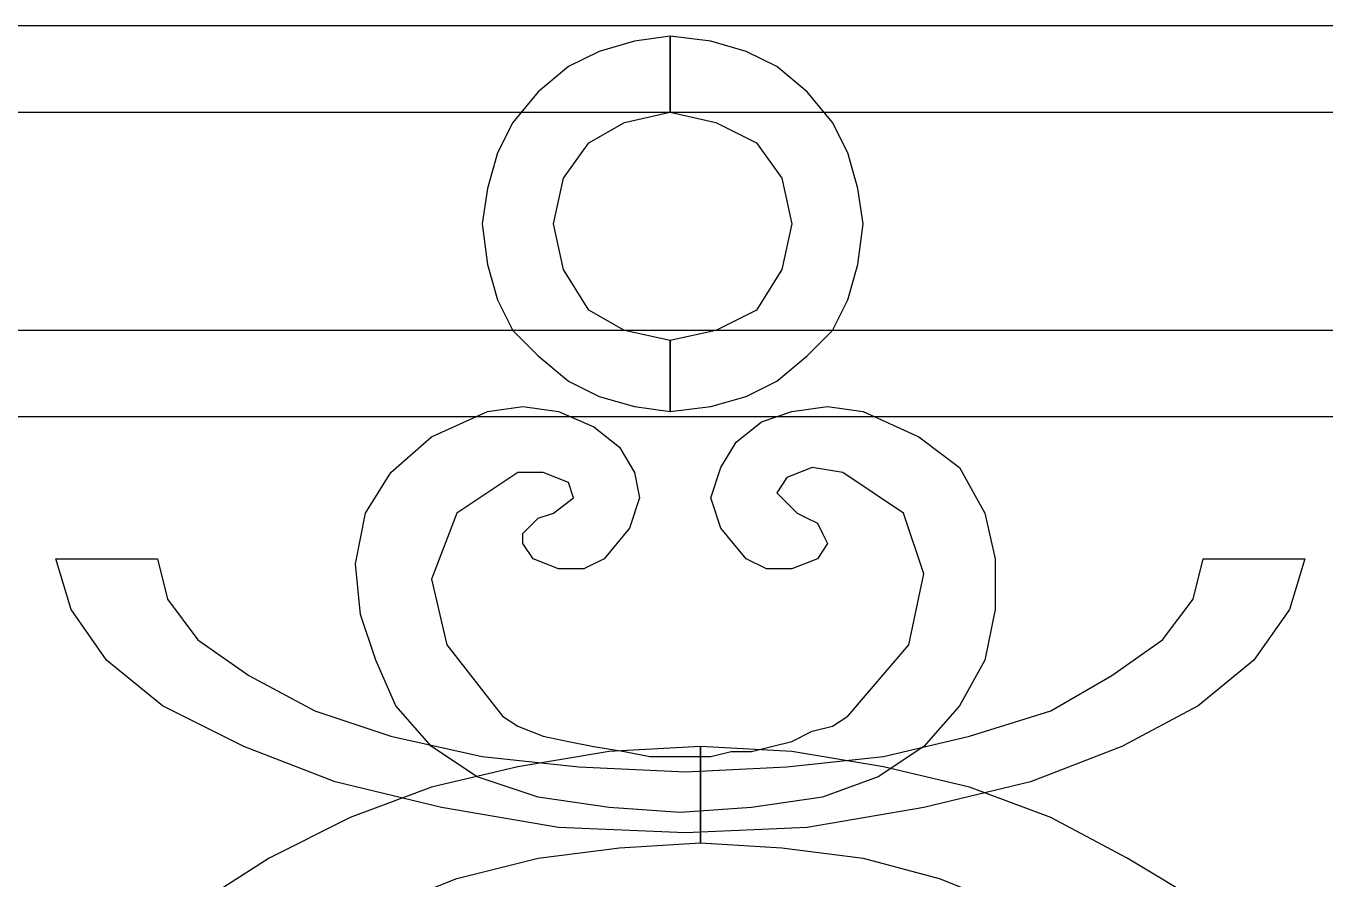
# Model space of a CAD drawing. Header units: centimetres. Extents: x -64 to 68, y -10 to 51.
# Drawn here: x 31.68 to 53.01, y 32.71 to 46.73 of the extents above; entities that cross this region are included whole.
import ezdxf

# ---------------------------------------------------------------- set-up
doc = ezdxf.new("R2010")
doc.units = ezdxf.units.CM
doc.header["$MEASUREMENT"] = 0
doc.layers.add('layer 1', color=7, linetype='Continuous')

msp = doc.modelspace()

# ---------------------------------------------------------------- linework, layer by layer
at = {"layer": 'layer 1', "color": 174}
for points, knots in [([(-59.34844, 46.72609), (-59.34844, 46.72609), (63.59672, 46.72609), (63.59672, 46.72609), (63.59672, 46.72609), (63.59672, 46.72609), (63.59672, 45.3091), (63.59672, 45.3091), (63.59672, 45.3091), (63.59672, 45.3091), (-59.34844, 45.3091), (-59.34844, 45.3091), (-59.34844, 45.3091), (-59.34844, 45.3091), (-59.34844, 46.72609), (-59.34844, 46.72609)], [0, 0, 0, 0, 0.25, 0.25, 0.25, 0.25, 0.5, 0.5, 0.5, 0.5, 0.75, 0.75, 0.75, 0.75, 1, 1, 1, 1]), ([(42.25844, 40.39129), (42.25844, 40.39129), (41.67497, 40.47464), (41.67497, 40.47464), (41.67497, 40.47464), (41.67497, 40.47464), (41.09151, 40.64135), (41.09151, 40.64135), (41.09151, 40.64135), (41.09151, 40.64135), (40.59139, 40.89141), (40.59139, 40.89141), (40.59139, 40.89141), (40.59139, 40.89141), (40.09127, 41.30817), (40.09127, 41.30817), (40.09127, 41.30817), (40.09127, 41.30817), (39.67451, 41.72493), (39.67451, 41.72493), (39.67451, 41.72493), (39.67451, 41.72493), (39.42445, 42.22505), (39.42445, 42.22505), (39.42445, 42.22505), (39.42445, 42.22505), (39.25775, 42.80852), (39.25775, 42.80852), (39.25775, 42.80852), (39.25775, 42.80852), (39.1744, 43.47534), (39.1744, 43.47534), (39.1744, 43.47534), (39.1744, 43.47534), (39.25775, 44.05881), (39.25775, 44.05881), (39.25775, 44.05881), (39.25775, 44.05881), (39.42445, 44.64228), (39.42445, 44.64228), (39.42445, 44.64228), (39.42445, 44.64228), (39.67451, 45.14239), (39.67451, 45.14239), (39.67451, 45.14239), (39.67451, 45.14239), (40.09127, 45.64251), (40.09127, 45.64251), (40.09127, 45.64251), (40.09127, 45.64251), (40.59139, 46.05927), (40.59139, 46.05927), (40.59139, 46.05927), (40.59139, 46.05927), (41.09151, 46.30933), (41.09151, 46.30933), (41.09151, 46.30933), (41.09151, 46.30933), (41.67497, 46.47603), (41.67497, 46.47603), (41.67497, 46.47603), (41.67497, 46.47603), (42.25844, 46.55939), (42.25844, 46.55939), (42.25844, 46.55939), (42.25844, 46.55939), (42.25844, 45.3091), (42.25844, 45.3091), (42.25844, 45.3091), (42.25844, 45.3091), (41.50827, 45.14239), (41.50827, 45.14239), (41.50827, 45.14239), (41.50827, 45.14239), (40.9248, 44.80898), (40.9248, 44.80898), (40.9248, 44.80898), (40.9248, 44.80898), (40.50804, 44.22551), (40.50804, 44.22551), (40.50804, 44.22551), (40.50804, 44.22551), (40.34133, 43.47534), (40.34133, 43.47534), (40.34133, 43.47534), (40.34133, 43.47534), (40.50804, 42.72517), (40.50804, 42.72517), (40.50804, 42.72517), (40.50804, 42.72517), (40.9248, 42.05834), (40.9248, 42.05834), (40.9248, 42.05834), (40.9248, 42.05834), (41.50827, 41.72493), (41.50827, 41.72493), (41.50827, 41.72493), (41.50827, 41.72493), (42.25844, 41.55823), (42.25844, 41.55823), (42.25844, 41.55823), (42.25844, 41.55823), (42.25844, 40.39129), (42.25844, 40.39129)], [0, 0, 0, 0, 0.03846154, 0.03846154, 0.03846154, 0.03846154, 0.07692308, 0.07692308, 0.07692308, 0.07692308, 0.11538462, 0.11538462, 0.11538462, 0.11538462, 0.15384615, 0.15384615, 0.15384615, 0.15384615, 0.19230769, 0.19230769, 0.19230769, 0.19230769, 0.23076923, 0.23076923, 0.23076923, 0.23076923, 0.26923077, 0.26923077, 0.26923077, 0.26923077, 0.30769231, 0.30769231, 0.30769231, 0.30769231, 0.34615385, 0.34615385, 0.34615385, 0.34615385, 0.38461538, 0.38461538, 0.38461538, 0.38461538, 0.42307692, 0.42307692, 0.42307692, 0.42307692, 0.46153846, 0.46153846, 0.46153846, 0.46153846, 0.5, 0.5, 0.5, 0.5, 0.53846154, 0.53846154, 0.53846154, 0.53846154, 0.57692308, 0.57692308, 0.57692308, 0.57692308, 0.61538462, 0.61538462, 0.61538462, 0.61538462, 0.65384615, 0.65384615, 0.65384615, 0.65384615, 0.69230769, 0.69230769, 0.69230769, 0.69230769, 0.73076923, 0.73076923, 0.73076923, 0.73076923, 0.76923077, 0.76923077, 0.76923077, 0.76923077, 0.80769231, 0.80769231, 0.80769231, 0.80769231, 0.84615385, 0.84615385, 0.84615385, 0.84615385, 0.88461538, 0.88461538, 0.88461538, 0.88461538, 0.92307692, 0.92307692, 0.92307692, 0.92307692, 0.96153846, 0.96153846, 0.96153846, 0.96153846, 1, 1, 1, 1]), ([(42.25844, 46.55939), (42.25844, 46.55939), (42.92526, 46.47603), (42.92526, 46.47603), (42.92526, 46.47603), (42.92526, 46.47603), (43.50873, 46.30933), (43.50873, 46.30933), (43.50873, 46.30933), (43.50873, 46.30933), (44.00885, 46.05927), (44.00885, 46.05927), (44.00885, 46.05927), (44.00885, 46.05927), (44.50896, 45.64251), (44.50896, 45.64251), (44.50896, 45.64251), (44.50896, 45.64251), (44.92573, 45.14239), (44.92573, 45.14239), (44.92573, 45.14239), (44.92573, 45.14239), (45.17579, 44.64228), (45.17579, 44.64228), (45.17579, 44.64228), (45.17579, 44.64228), (45.34249, 44.05881), (45.34249, 44.05881), (45.34249, 44.05881), (45.34249, 44.05881), (45.42584, 43.47534), (45.42584, 43.47534), (45.42584, 43.47534), (45.42584, 43.47534), (45.34249, 42.80852), (45.34249, 42.80852), (45.34249, 42.80852), (45.34249, 42.80852), (45.17579, 42.22505), (45.17579, 42.22505), (45.17579, 42.22505), (45.17579, 42.22505), (44.92573, 41.72493), (44.92573, 41.72493), (44.92573, 41.72493), (44.92573, 41.72493), (44.50896, 41.30817), (44.50896, 41.30817), (44.50896, 41.30817), (44.50896, 41.30817), (44.00885, 40.89141), (44.00885, 40.89141), (44.00885, 40.89141), (44.00885, 40.89141), (43.50873, 40.64135), (43.50873, 40.64135), (43.50873, 40.64135), (43.50873, 40.64135), (42.92526, 40.47464), (42.92526, 40.47464), (42.92526, 40.47464), (42.92526, 40.47464), (42.25844, 40.39129), (42.25844, 40.39129), (42.25844, 40.39129), (42.25844, 40.39129), (42.25844, 41.55823), (42.25844, 41.55823), (42.25844, 41.55823), (42.25844, 41.55823), (43.00862, 41.72493), (43.00862, 41.72493), (43.00862, 41.72493), (43.00862, 41.72493), (43.67544, 42.05834), (43.67544, 42.05834), (43.67544, 42.05834), (43.67544, 42.05834), (44.0922, 42.72517), (44.0922, 42.72517), (44.0922, 42.72517), (44.0922, 42.72517), (44.25891, 43.47534), (44.25891, 43.47534), (44.25891, 43.47534), (44.25891, 43.47534), (44.0922, 44.22551), (44.0922, 44.22551), (44.0922, 44.22551), (44.0922, 44.22551), (43.67544, 44.80898), (43.67544, 44.80898), (43.67544, 44.80898), (43.67544, 44.80898), (43.00862, 45.14239), (43.00862, 45.14239), (43.00862, 45.14239), (43.00862, 45.14239), (42.25844, 45.3091), (42.25844, 45.3091), (42.25844, 45.3091), (42.25844, 45.3091), (42.25844, 46.55939), (42.25844, 46.55939)], [0, 0, 0, 0, 0.03846154, 0.03846154, 0.03846154, 0.03846154, 0.07692308, 0.07692308, 0.07692308, 0.07692308, 0.11538462, 0.11538462, 0.11538462, 0.11538462, 0.15384615, 0.15384615, 0.15384615, 0.15384615, 0.19230769, 0.19230769, 0.19230769, 0.19230769, 0.23076923, 0.23076923, 0.23076923, 0.23076923, 0.26923077, 0.26923077, 0.26923077, 0.26923077, 0.30769231, 0.30769231, 0.30769231, 0.30769231, 0.34615385, 0.34615385, 0.34615385, 0.34615385, 0.38461538, 0.38461538, 0.38461538, 0.38461538, 0.42307692, 0.42307692, 0.42307692, 0.42307692, 0.46153846, 0.46153846, 0.46153846, 0.46153846, 0.5, 0.5, 0.5, 0.5, 0.53846154, 0.53846154, 0.53846154, 0.53846154, 0.57692308, 0.57692308, 0.57692308, 0.57692308, 0.61538462, 0.61538462, 0.61538462, 0.61538462, 0.65384615, 0.65384615, 0.65384615, 0.65384615, 0.69230769, 0.69230769, 0.69230769, 0.69230769, 0.73076923, 0.73076923, 0.73076923, 0.73076923, 0.76923077, 0.76923077, 0.76923077, 0.76923077, 0.80769231, 0.80769231, 0.80769231, 0.80769231, 0.84615385, 0.84615385, 0.84615385, 0.84615385, 0.88461538, 0.88461538, 0.88461538, 0.88461538, 0.92307692, 0.92307692, 0.92307692, 0.92307692, 0.96153846, 0.96153846, 0.96153846, 0.96153846, 1, 1, 1, 1]), ([(-59.26509, 41.72493), (-59.26509, 41.72493), (63.68007, 41.72493), (63.68007, 41.72493), (63.68007, 41.72493), (63.68007, 41.72493), (63.68007, 40.30794), (63.68007, 40.30794), (63.68007, 40.30794), (63.68007, 40.30794), (-59.26509, 40.30794), (-59.26509, 40.30794), (-59.26509, 40.30794), (-59.26509, 40.30794), (-59.26509, 41.72493), (-59.26509, 41.72493)], [0, 0, 0, 0, 0.25, 0.25, 0.25, 0.25, 0.5, 0.5, 0.5, 0.5, 0.75, 0.75, 0.75, 0.75, 1, 1, 1, 1]), ([(46.42608, 34.89002), (46.42608, 34.89002), (47.00954, 35.55684), (47.00954, 35.55684), (47.00954, 35.55684), (47.00954, 35.55684), (47.42631, 36.30701), (47.42631, 36.30701), (47.42631, 36.30701), (47.42631, 36.30701), (47.59301, 37.14054), (47.59301, 37.14054), (47.59301, 37.14054), (47.59301, 37.14054), (47.59301, 37.97406), (47.59301, 37.97406), (47.59301, 37.97406), (47.59301, 37.97406), (47.42631, 38.72424), (47.42631, 38.72424), (47.42631, 38.72424), (47.42631, 38.72424), (47.00954, 39.47441), (47.00954, 39.47441), (47.00954, 39.47441), (47.00954, 39.47441), (46.34272, 39.97453), (46.34272, 39.97453), (46.34272, 39.97453), (46.34272, 39.97453), (45.42584, 40.39129), (45.42584, 40.39129), (45.42584, 40.39129), (45.42584, 40.39129), (44.84238, 40.47464), (44.84238, 40.47464), (44.84238, 40.47464), (44.84238, 40.47464), (44.25891, 40.39129), (44.25891, 40.39129), (44.25891, 40.39129), (44.25891, 40.39129), (43.75879, 40.22459), (43.75879, 40.22459), (43.75879, 40.22459), (43.75879, 40.22459), (43.34203, 39.89118), (43.34203, 39.89118), (43.34203, 39.89118), (43.34203, 39.89118), (43.09197, 39.47441), (43.09197, 39.47441), (43.09197, 39.47441), (43.09197, 39.47441), (42.92526, 38.9743), (42.92526, 38.9743), (42.92526, 38.9743), (42.92526, 38.9743), (43.09197, 38.47418), (43.09197, 38.47418), (43.09197, 38.47418), (43.09197, 38.47418), (43.50873, 37.97406), (43.50873, 37.97406), (43.50873, 37.97406), (43.50873, 37.97406), (43.84214, 37.80736), (43.84214, 37.80736), (43.84214, 37.80736), (43.84214, 37.80736), (44.25891, 37.80736), (44.25891, 37.80736), (44.25891, 37.80736), (44.25891, 37.80736), (44.67567, 37.97406), (44.67567, 37.97406), (44.67567, 37.97406), (44.67567, 37.97406), (44.84238, 38.22412), (44.84238, 38.22412), (44.84238, 38.22412), (44.84238, 38.22412), (44.75902, 38.39083), (44.75902, 38.39083), (44.75902, 38.39083), (44.75902, 38.39083), (44.67567, 38.55753), (44.67567, 38.55753), (44.67567, 38.55753), (44.67567, 38.55753), (44.50896, 38.64089), (44.50896, 38.64089), (44.50896, 38.64089), (44.50896, 38.64089), (44.34226, 38.72424), (44.34226, 38.72424), (44.34226, 38.72424), (44.34226, 38.72424), (44.00885, 39.05765), (44.00885, 39.05765), (44.00885, 39.05765), (44.00885, 39.05765), (44.17555, 39.30771), (44.17555, 39.30771), (44.17555, 39.30771), (44.17555, 39.30771), (44.59232, 39.47441), (44.59232, 39.47441), (44.59232, 39.47441), (44.59232, 39.47441), (45.09243, 39.39106), (45.09243, 39.39106), (45.09243, 39.39106), (45.09243, 39.39106), (46.09267, 38.72424), (46.09267, 38.72424), (46.09267, 38.72424), (46.09267, 38.72424), (46.42608, 37.72401), (46.42608, 37.72401), (46.42608, 37.72401), (46.42608, 37.72401), (46.17602, 36.55707), (46.17602, 36.55707), (46.17602, 36.55707), (46.17602, 36.55707), (45.17579, 35.39013), (45.17579, 35.39013), (45.17579, 35.39013), (45.17579, 35.39013), (44.92573, 35.22343), (44.92573, 35.22343), (44.92573, 35.22343), (44.92573, 35.22343), (44.59232, 35.14007), (44.59232, 35.14007), (44.59232, 35.14007), (44.59232, 35.14007), (44.25891, 34.97337), (44.25891, 34.97337), (44.25891, 34.97337), (44.25891, 34.97337), (43.9255, 34.89002), (43.9255, 34.89002), (43.9255, 34.89002), (43.9255, 34.89002), (43.59209, 34.80666), (43.59209, 34.80666), (43.59209, 34.80666), (43.59209, 34.80666), (43.25868, 34.80666), (43.25868, 34.80666), (43.25868, 34.80666), (43.25868, 34.80666), (42.92526, 34.72331), (42.92526, 34.72331), (42.92526, 34.72331), (42.92526, 34.72331), (42.59185, 34.72331), (42.59185, 34.72331), (42.59185, 34.72331), (42.59185, 34.72331), (42.59185, 34.72331), (42.59185, 34.72331), (42.59185, 34.72331), (42.59185, 34.72331), (42.59185, 34.72331), (42.59185, 34.72331), (42.59185, 34.72331), (42.59185, 34.72331), (42.59185, 34.72331), (42.59185, 34.72331), (42.59185, 34.72331), (42.59185, 34.72331), (42.59185, 34.72331), (42.59185, 34.72331), (42.59185, 34.72331), (42.59185, 34.72331), (42.25844, 34.72331), (42.25844, 34.72331), (42.25844, 34.72331), (42.25844, 34.72331), (41.92503, 34.72331), (41.92503, 34.72331), (41.92503, 34.72331), (41.92503, 34.72331), (41.50827, 34.80666), (41.50827, 34.80666), (41.50827, 34.80666), (41.50827, 34.80666), (41.00815, 34.89002), (41.00815, 34.89002), (41.00815, 34.89002), (41.00815, 34.89002), (40.59139, 34.97337), (40.59139, 34.97337), (40.59139, 34.97337), (40.59139, 34.97337), (40.17463, 35.05672), (40.17463, 35.05672), (40.17463, 35.05672), (40.17463, 35.05672), (39.75786, 35.22343), (39.75786, 35.22343), (39.75786, 35.22343), (39.75786, 35.22343), (39.50781, 35.39013), (39.50781, 35.39013), (39.50781, 35.39013), (39.50781, 35.39013), (38.59093, 36.55707), (38.59093, 36.55707), (38.59093, 36.55707), (38.59093, 36.55707), (38.34087, 37.64065), (38.34087, 37.64065), (38.34087, 37.64065), (38.34087, 37.64065), (38.75763, 38.72424), (38.75763, 38.72424), (38.75763, 38.72424), (38.75763, 38.72424), (39.75786, 39.39106), (39.75786, 39.39106), (39.75786, 39.39106), (39.75786, 39.39106), (40.17463, 39.39106), (40.17463, 39.39106), (40.17463, 39.39106), (40.17463, 39.39106), (40.59139, 39.22435), (40.59139, 39.22435), (40.59139, 39.22435), (40.59139, 39.22435), (40.67474, 38.9743), (40.67474, 38.9743), (40.67474, 38.9743), (40.67474, 38.9743), (40.34133, 38.72424), (40.34133, 38.72424), (40.34133, 38.72424), (40.34133, 38.72424), (40.09127, 38.64089), (40.09127, 38.64089), (40.09127, 38.64089), (40.09127, 38.64089), (40.00792, 38.55753), (40.00792, 38.55753), (40.00792, 38.55753), (40.00792, 38.55753), (39.84122, 38.39083), (39.84122, 38.39083), (39.84122, 38.39083), (39.84122, 38.39083), (39.84122, 38.22412), (39.84122, 38.22412), (39.84122, 38.22412), (39.84122, 38.22412), (40.00792, 37.97406), (40.00792, 37.97406), (40.00792, 37.97406), (40.00792, 37.97406), (40.42468, 37.80736), (40.42468, 37.80736), (40.42468, 37.80736), (40.42468, 37.80736), (40.84145, 37.80736), (40.84145, 37.80736), (40.84145, 37.80736), (40.84145, 37.80736), (41.17486, 37.97406), (41.17486, 37.97406), (41.17486, 37.97406), (41.17486, 37.97406), (41.59162, 38.47418), (41.59162, 38.47418), (41.59162, 38.47418), (41.59162, 38.47418), (41.75833, 38.9743), (41.75833, 38.9743), (41.75833, 38.9743), (41.75833, 38.9743), (41.67497, 39.39106), (41.67497, 39.39106), (41.67497, 39.39106), (41.67497, 39.39106), (41.42492, 39.80782), (41.42492, 39.80782), (41.42492, 39.80782), (41.42492, 39.80782), (41.00815, 40.14123), (41.00815, 40.14123), (41.00815, 40.14123), (41.00815, 40.14123), (40.42468, 40.39129), (40.42468, 40.39129), (40.42468, 40.39129), (40.42468, 40.39129), (39.84122, 40.47464), (39.84122, 40.47464), (39.84122, 40.47464), (39.84122, 40.47464), (39.25775, 40.39129), (39.25775, 40.39129), (39.25775, 40.39129), (39.25775, 40.39129), (38.34087, 39.97453), (38.34087, 39.97453), (38.34087, 39.97453), (38.34087, 39.97453), (37.67405, 39.39106), (37.67405, 39.39106), (37.67405, 39.39106), (37.67405, 39.39106), (37.25728, 38.72424), (37.25728, 38.72424), (37.25728, 38.72424), (37.25728, 38.72424), (37.09058, 37.89071), (37.09058, 37.89071), (37.09058, 37.89071), (37.09058, 37.89071), (37.17393, 37.05719), (37.17393, 37.05719), (37.17393, 37.05719), (37.17393, 37.05719), (37.42399, 36.30701), (37.42399, 36.30701), (37.42399, 36.30701), (37.42399, 36.30701), (37.7574, 35.55684), (37.7574, 35.55684), (37.7574, 35.55684), (37.7574, 35.55684), (38.34087, 34.89002), (38.34087, 34.89002), (38.34087, 34.89002), (38.34087, 34.89002), (39.09104, 34.3899), (39.09104, 34.3899), (39.09104, 34.3899), (39.09104, 34.3899), (40.09127, 34.05649), (40.09127, 34.05649), (40.09127, 34.05649), (40.09127, 34.05649), (41.25821, 33.88978), (41.25821, 33.88978), (41.25821, 33.88978), (41.25821, 33.88978), (42.42515, 33.80643), (42.42515, 33.80643), (42.42515, 33.80643), (42.42515, 33.80643), (43.59209, 33.88978), (43.59209, 33.88978), (43.59209, 33.88978), (43.59209, 33.88978), (44.75902, 34.05649), (44.75902, 34.05649), (44.75902, 34.05649), (44.75902, 34.05649), (45.6759, 34.3899), (45.6759, 34.3899), (45.6759, 34.3899), (45.6759, 34.3899), (46.42608, 34.89002), (46.42608, 34.89002)], [0, 0, 0, 0, 0.01086957, 0.01086957, 0.01086957, 0.01086957, 0.02173913, 0.02173913, 0.02173913, 0.02173913, 0.0326087, 0.0326087, 0.0326087, 0.0326087, 0.04347826, 0.04347826, 0.04347826, 0.04347826, 0.05434783, 0.05434783, 0.05434783, 0.05434783, 0.06521739, 0.06521739, 0.06521739, 0.06521739, 0.07608696, 0.07608696, 0.07608696, 0.07608696, 0.08695652, 0.08695652, 0.08695652, 0.08695652, 0.09782609, 0.09782609, 0.09782609, 0.09782609, 0.10869565, 0.10869565, 0.10869565, 0.10869565, 0.11956522, 0.11956522, 0.11956522, 0.11956522, 0.13043478, 0.13043478, 0.13043478, 0.13043478, 0.14130435, 0.14130435, 0.14130435, 0.14130435, 0.15217391, 0.15217391, 0.15217391, 0.15217391, 0.16304348, 0.16304348, 0.16304348, 0.16304348, 0.17391304, 0.17391304, 0.17391304, 0.17391304, 0.18478261, 0.18478261, 0.18478261, 0.18478261, 0.19565217, 0.19565217, 0.19565217, 0.19565217, 0.20652174, 0.20652174, 0.20652174, 0.20652174, 0.2173913, 0.2173913, 0.2173913, 0.2173913, 0.22826087, 0.22826087, 0.22826087, 0.22826087, 0.23913043, 0.23913043, 0.23913043, 0.23913043, 0.25, 0.25, 0.25, 0.25, 0.26086957, 0.26086957, 0.26086957, 0.26086957, 0.27173913, 0.27173913, 0.27173913, 0.27173913, 0.2826087, 0.2826087, 0.2826087, 0.2826087, 0.29347826, 0.29347826, 0.29347826, 0.29347826, 0.30434783, 0.30434783, 0.30434783, 0.30434783, 0.31521739, 0.31521739, 0.31521739, 0.31521739, 0.32608696, 0.32608696, 0.32608696, 0.32608696, 0.33695652, 0.33695652, 0.33695652, 0.33695652, 0.34782609, 0.34782609, 0.34782609, 0.34782609, 0.35869565, 0.35869565, 0.35869565, 0.35869565, 0.36956522, 0.36956522, 0.36956522, 0.36956522, 0.38043478, 0.38043478, 0.38043478, 0.38043478, 0.39130435, 0.39130435, 0.39130435, 0.39130435, 0.40217391, 0.40217391, 0.40217391, 0.40217391, 0.41304348, 0.41304348, 0.41304348, 0.41304348, 0.42391304, 0.42391304, 0.42391304, 0.42391304, 0.43478261, 0.43478261, 0.43478261, 0.43478261, 0.44565217, 0.44565217, 0.44565217, 0.44565217, 0.45652174, 0.45652174, 0.45652174, 0.45652174, 0.4673913, 0.4673913, 0.4673913, 0.4673913, 0.47826087, 0.47826087, 0.47826087, 0.47826087, 0.48913043, 0.48913043, 0.48913043, 0.48913043, 0.5, 0.5, 0.5, 0.5, 0.51086957, 0.51086957, 0.51086957, 0.51086957, 0.52173913, 0.52173913, 0.52173913, 0.52173913, 0.5326087, 0.5326087, 0.5326087, 0.5326087, 0.54347826, 0.54347826, 0.54347826, 0.54347826, 0.55434783, 0.55434783, 0.55434783, 0.55434783, 0.56521739, 0.56521739, 0.56521739, 0.56521739, 0.57608696, 0.57608696, 0.57608696, 0.57608696, 0.58695652, 0.58695652, 0.58695652, 0.58695652, 0.59782609, 0.59782609, 0.59782609, 0.59782609, 0.60869565, 0.60869565, 0.60869565, 0.60869565, 0.61956522, 0.61956522, 0.61956522, 0.61956522, 0.63043478, 0.63043478, 0.63043478, 0.63043478, 0.64130435, 0.64130435, 0.64130435, 0.64130435, 0.65217391, 0.65217391, 0.65217391, 0.65217391, 0.66304348, 0.66304348, 0.66304348, 0.66304348, 0.67391304, 0.67391304, 0.67391304, 0.67391304, 0.68478261, 0.68478261, 0.68478261, 0.68478261, 0.69565217, 0.69565217, 0.69565217, 0.69565217, 0.70652174, 0.70652174, 0.70652174, 0.70652174, 0.7173913, 0.7173913, 0.7173913, 0.7173913, 0.72826087, 0.72826087, 0.72826087, 0.72826087, 0.73913043, 0.73913043, 0.73913043, 0.73913043, 0.75, 0.75, 0.75, 0.75, 0.76086957, 0.76086957, 0.76086957, 0.76086957, 0.77173913, 0.77173913, 0.77173913, 0.77173913, 0.7826087, 0.7826087, 0.7826087, 0.7826087, 0.79347826, 0.79347826, 0.79347826, 0.79347826, 0.80434783, 0.80434783, 0.80434783, 0.80434783, 0.81521739, 0.81521739, 0.81521739, 0.81521739, 0.82608696, 0.82608696, 0.82608696, 0.82608696, 0.83695652, 0.83695652, 0.83695652, 0.83695652, 0.84782609, 0.84782609, 0.84782609, 0.84782609, 0.85869565, 0.85869565, 0.85869565, 0.85869565, 0.86956522, 0.86956522, 0.86956522, 0.86956522, 0.88043478, 0.88043478, 0.88043478, 0.88043478, 0.89130435, 0.89130435, 0.89130435, 0.89130435, 0.90217391, 0.90217391, 0.90217391, 0.90217391, 0.91304348, 0.91304348, 0.91304348, 0.91304348, 0.92391304, 0.92391304, 0.92391304, 0.92391304, 0.93478261, 0.93478261, 0.93478261, 0.93478261, 0.94565217, 0.94565217, 0.94565217, 0.94565217, 0.95652174, 0.95652174, 0.95652174, 0.95652174, 0.9673913, 0.9673913, 0.9673913, 0.9673913, 0.97826087, 0.97826087, 0.97826087, 0.97826087, 0.98913043, 0.98913043, 0.98913043, 0.98913043, 1, 1, 1, 1]), ([(42.5085, 33.47302), (42.5085, 33.47302), (44.50896, 33.55637), (44.50896, 33.55637), (44.50896, 33.55637), (44.50896, 33.55637), (46.42608, 33.88978), (46.42608, 33.88978), (46.42608, 33.88978), (46.42608, 33.88978), (48.17648, 34.30655), (48.17648, 34.30655), (48.17648, 34.30655), (48.17648, 34.30655), (49.67683, 34.89002), (49.67683, 34.89002), (49.67683, 34.89002), (49.67683, 34.89002), (50.92712, 35.55684), (50.92712, 35.55684), (50.92712, 35.55684), (50.92712, 35.55684), (51.844, 36.30701), (51.844, 36.30701), (51.844, 36.30701), (51.844, 36.30701), (52.42747, 37.14054), (52.42747, 37.14054), (52.42747, 37.14054), (52.42747, 37.14054), (52.67752, 37.97406), (52.67752, 37.97406), (52.67752, 37.97406), (52.67752, 37.97406), (52.67752, 37.97406), (52.67752, 37.97406), (52.67752, 37.97406), (52.67752, 37.97406), (52.67752, 37.97406), (52.67752, 37.97406), (52.67752, 37.97406), (52.67752, 37.97406), (52.67752, 37.97406), (52.67752, 37.97406), (52.67752, 37.97406), (52.67752, 37.97406), (52.67752, 37.97406), (52.67752, 37.97406), (52.67752, 37.97406), (52.67752, 37.97406), (52.34411, 37.97406), (52.34411, 37.97406), (52.34411, 37.97406), (52.34411, 37.97406), (51.76065, 37.97406), (51.76065, 37.97406), (51.76065, 37.97406), (51.76065, 37.97406), (51.26053, 37.97406), (51.26053, 37.97406), (51.26053, 37.97406), (51.26053, 37.97406), (51.01047, 37.97406), (51.01047, 37.97406), (51.01047, 37.97406), (51.01047, 37.97406), (50.84377, 37.30724), (50.84377, 37.30724), (50.84377, 37.30724), (50.84377, 37.30724), (50.34365, 36.64042), (50.34365, 36.64042), (50.34365, 36.64042), (50.34365, 36.64042), (49.51012, 36.05695), (49.51012, 36.05695), (49.51012, 36.05695), (49.51012, 36.05695), (48.50989, 35.47348), (48.50989, 35.47348), (48.50989, 35.47348), (48.50989, 35.47348), (47.17625, 35.05672), (47.17625, 35.05672), (47.17625, 35.05672), (47.17625, 35.05672), (45.75925, 34.72331), (45.75925, 34.72331), (45.75925, 34.72331), (45.75925, 34.72331), (44.17555, 34.55661), (44.17555, 34.55661), (44.17555, 34.55661), (44.17555, 34.55661), (42.5085, 34.47325), (42.5085, 34.47325), (42.5085, 34.47325), (42.5085, 34.47325), (40.7581, 34.55661), (40.7581, 34.55661), (40.7581, 34.55661), (40.7581, 34.55661), (39.1744, 34.72331), (39.1744, 34.72331), (39.1744, 34.72331), (39.1744, 34.72331), (37.67405, 35.05672), (37.67405, 35.05672), (37.67405, 35.05672), (37.67405, 35.05672), (36.42376, 35.47348), (36.42376, 35.47348), (36.42376, 35.47348), (36.42376, 35.47348), (35.34017, 36.05695), (35.34017, 36.05695), (35.34017, 36.05695), (35.34017, 36.05695), (34.50665, 36.64042), (34.50665, 36.64042), (34.50665, 36.64042), (34.50665, 36.64042), (34.00653, 37.30724), (34.00653, 37.30724), (34.00653, 37.30724), (34.00653, 37.30724), (33.83983, 37.97406), (33.83983, 37.97406), (33.83983, 37.97406), (33.83983, 37.97406), (33.58977, 37.97406), (33.58977, 37.97406), (33.58977, 37.97406), (33.58977, 37.97406), (33.08965, 37.97406), (33.08965, 37.97406), (33.08965, 37.97406), (33.08965, 37.97406), (32.50618, 37.97406), (32.50618, 37.97406), (32.50618, 37.97406), (32.50618, 37.97406), (32.17277, 37.97406), (32.17277, 37.97406), (32.17277, 37.97406), (32.17277, 37.97406), (32.17277, 37.97406), (32.17277, 37.97406), (32.17277, 37.97406), (32.17277, 37.97406), (32.17277, 37.97406), (32.17277, 37.97406), (32.17277, 37.97406), (32.17277, 37.97406), (32.17277, 37.97406), (32.17277, 37.97406), (32.17277, 37.97406), (32.17277, 37.97406), (32.17277, 37.97406), (32.17277, 37.97406), (32.17277, 37.97406), (32.17277, 37.97406), (32.42283, 37.14054), (32.42283, 37.14054), (32.42283, 37.14054), (32.42283, 37.14054), (33.0063, 36.30701), (33.0063, 36.30701), (33.0063, 36.30701), (33.0063, 36.30701), (33.92318, 35.55684), (33.92318, 35.55684), (33.92318, 35.55684), (33.92318, 35.55684), (35.25682, 34.89002), (35.25682, 34.89002), (35.25682, 34.89002), (35.25682, 34.89002), (36.75717, 34.30655), (36.75717, 34.30655), (36.75717, 34.30655), (36.75717, 34.30655), (38.50757, 33.88978), (38.50757, 33.88978), (38.50757, 33.88978), (38.50757, 33.88978), (40.42468, 33.55637), (40.42468, 33.55637), (40.42468, 33.55637), (40.42468, 33.55637), (42.5085, 33.47302), (42.5085, 33.47302)], [0, 0, 0, 0, 0.02083333, 0.02083333, 0.02083333, 0.02083333, 0.04166667, 0.04166667, 0.04166667, 0.04166667, 0.0625, 0.0625, 0.0625, 0.0625, 0.08333333, 0.08333333, 0.08333333, 0.08333333, 0.10416667, 0.10416667, 0.10416667, 0.10416667, 0.125, 0.125, 0.125, 0.125, 0.14583333, 0.14583333, 0.14583333, 0.14583333, 0.16666667, 0.16666667, 0.16666667, 0.16666667, 0.1875, 0.1875, 0.1875, 0.1875, 0.20833333, 0.20833333, 0.20833333, 0.20833333, 0.22916667, 0.22916667, 0.22916667, 0.22916667, 0.25, 0.25, 0.25, 0.25, 0.27083333, 0.27083333, 0.27083333, 0.27083333, 0.29166667, 0.29166667, 0.29166667, 0.29166667, 0.3125, 0.3125, 0.3125, 0.3125, 0.33333333, 0.33333333, 0.33333333, 0.33333333, 0.35416667, 0.35416667, 0.35416667, 0.35416667, 0.375, 0.375, 0.375, 0.375, 0.39583333, 0.39583333, 0.39583333, 0.39583333, 0.41666667, 0.41666667, 0.41666667, 0.41666667, 0.4375, 0.4375, 0.4375, 0.4375, 0.45833333, 0.45833333, 0.45833333, 0.45833333, 0.47916667, 0.47916667, 0.47916667, 0.47916667, 0.5, 0.5, 0.5, 0.5, 0.52083333, 0.52083333, 0.52083333, 0.52083333, 0.54166667, 0.54166667, 0.54166667, 0.54166667, 0.5625, 0.5625, 0.5625, 0.5625, 0.58333333, 0.58333333, 0.58333333, 0.58333333, 0.60416667, 0.60416667, 0.60416667, 0.60416667, 0.625, 0.625, 0.625, 0.625, 0.64583333, 0.64583333, 0.64583333, 0.64583333, 0.66666667, 0.66666667, 0.66666667, 0.66666667, 0.6875, 0.6875, 0.6875, 0.6875, 0.70833333, 0.70833333, 0.70833333, 0.70833333, 0.72916667, 0.72916667, 0.72916667, 0.72916667, 0.75, 0.75, 0.75, 0.75, 0.77083333, 0.77083333, 0.77083333, 0.77083333, 0.79166667, 0.79166667, 0.79166667, 0.79166667, 0.8125, 0.8125, 0.8125, 0.8125, 0.83333333, 0.83333333, 0.83333333, 0.83333333, 0.85416667, 0.85416667, 0.85416667, 0.85416667, 0.875, 0.875, 0.875, 0.875, 0.89583333, 0.89583333, 0.89583333, 0.89583333, 0.91666667, 0.91666667, 0.91666667, 0.91666667, 0.9375, 0.9375, 0.9375, 0.9375, 0.95833333, 0.95833333, 0.95833333, 0.95833333, 0.97916667, 0.97916667, 0.97916667, 0.97916667, 1, 1, 1, 1]), ([(42.75856, 4.79971), (42.75856, 4.79971), (41.25821, 4.88306), (41.25821, 4.88306), (41.25821, 4.88306), (41.25821, 4.88306), (39.75786, 5.13312), (39.75786, 5.13312), (39.75786, 5.13312), (39.75786, 5.13312), (38.34087, 5.46653), (38.34087, 5.46653), (38.34087, 5.46653), (38.34087, 5.46653), (37.00723, 5.96665), (37.00723, 5.96665), (37.00723, 5.96665), (37.00723, 5.96665), (35.67358, 6.63347), (35.67358, 6.63347), (35.67358, 6.63347), (35.67358, 6.63347), (34.50665, 7.38364), (34.50665, 7.38364), (34.50665, 7.38364), (34.50665, 7.38364), (33.33971, 8.21717), (33.33971, 8.21717), (33.33971, 8.21717), (33.33971, 8.21717), (32.25612, 9.2174), (32.25612, 9.2174), (32.25612, 9.2174), (32.25612, 9.2174), (31.33925, 10.21763), (31.33925, 10.21763), (31.33925, 10.21763), (31.33925, 10.21763), (30.42237, 11.38457), (30.42237, 11.38457), (30.42237, 11.38457), (30.42237, 11.38457), (29.75555, 12.63486), (29.75555, 12.63486), (29.75555, 12.63486), (29.75555, 12.63486), (29.08872, 13.9685), (29.08872, 13.9685), (29.08872, 13.9685), (29.08872, 13.9685), (28.58861, 15.30214), (28.58861, 15.30214), (28.58861, 15.30214), (28.58861, 15.30214), (28.2552, 16.80249), (28.2552, 16.80249), (28.2552, 16.80249), (28.2552, 16.80249), (28.00514, 18.21949), (28.00514, 18.21949), (28.00514, 18.21949), (28.00514, 18.21949), (27.92179, 19.80319), (27.92179, 19.80319), (27.92179, 19.80319), (27.92179, 19.80319), (28.00514, 21.30353), (28.00514, 21.30353), (28.00514, 21.30353), (28.00514, 21.30353), (28.2552, 22.80388), (28.2552, 22.80388), (28.2552, 22.80388), (28.2552, 22.80388), (28.58861, 24.22088), (28.58861, 24.22088), (28.58861, 24.22088), (28.58861, 24.22088), (29.08872, 25.63787), (29.08872, 25.63787), (29.08872, 25.63787), (29.08872, 25.63787), (29.75555, 26.97151), (29.75555, 26.97151), (29.75555, 26.97151), (29.75555, 26.97151), (30.42237, 28.2218), (30.42237, 28.2218), (30.42237, 28.2218), (30.42237, 28.2218), (31.33925, 29.38874), (31.33925, 29.38874), (31.33925, 29.38874), (31.33925, 29.38874), (32.25612, 30.47233), (32.25612, 30.47233), (32.25612, 30.47233), (32.25612, 30.47233), (33.33971, 31.3892), (33.33971, 31.3892), (33.33971, 31.3892), (33.33971, 31.3892), (34.50665, 32.30608), (34.50665, 32.30608), (34.50665, 32.30608), (34.50665, 32.30608), (35.67358, 33.05626), (35.67358, 33.05626), (35.67358, 33.05626), (35.67358, 33.05626), (37.00723, 33.72308), (37.00723, 33.72308), (37.00723, 33.72308), (37.00723, 33.72308), (38.34087, 34.22319), (38.34087, 34.22319), (38.34087, 34.22319), (38.34087, 34.22319), (39.75786, 34.55661), (39.75786, 34.55661), (39.75786, 34.55661), (39.75786, 34.55661), (41.25821, 34.80666), (41.25821, 34.80666), (41.25821, 34.80666), (41.25821, 34.80666), (42.75856, 34.89002), (42.75856, 34.89002), (42.75856, 34.89002), (42.75856, 34.89002), (42.75856, 33.30632), (42.75856, 33.30632), (42.75856, 33.30632), (42.75856, 33.30632), (41.42492, 33.22296), (41.42492, 33.22296), (41.42492, 33.22296), (41.42492, 33.22296), (40.09127, 33.05626), (40.09127, 33.05626), (40.09127, 33.05626), (40.09127, 33.05626), (38.75763, 32.72285), (38.75763, 32.72285), (38.75763, 32.72285), (38.75763, 32.72285), (37.50734, 32.22273), (37.50734, 32.22273), (37.50734, 32.22273), (37.50734, 32.22273), (36.3404, 31.72262), (36.3404, 31.72262), (36.3404, 31.72262), (36.3404, 31.72262), (35.25682, 30.97244), (35.25682, 30.97244), (35.25682, 30.97244), (35.25682, 30.97244), (34.25659, 30.22227), (34.25659, 30.22227), (34.25659, 30.22227), (34.25659, 30.22227), (33.25636, 29.38874), (33.25636, 29.38874), (33.25636, 29.38874), (33.25636, 29.38874), (32.42283, 28.38851), (32.42283, 28.38851), (32.42283, 28.38851), (32.42283, 28.38851), (31.5893, 27.38828), (31.5893, 27.38828), (31.5893, 27.38828), (31.5893, 27.38828), (30.92248, 26.22134), (30.92248, 26.22134), (30.92248, 26.22134), (30.92248, 26.22134), (30.42237, 25.0544), (30.42237, 25.0544), (30.42237, 25.0544), (30.42237, 25.0544), (29.92225, 23.80411), (29.92225, 23.80411), (29.92225, 23.80411), (29.92225, 23.80411), (29.58884, 22.55382), (29.58884, 22.55382), (29.58884, 22.55382), (29.58884, 22.55382), (29.42213, 21.22018), (29.42213, 21.22018), (29.42213, 21.22018), (29.42213, 21.22018), (29.33878, 19.80319), (29.33878, 19.80319), (29.33878, 19.80319), (29.33878, 19.80319), (29.42213, 18.46954), (29.42213, 18.46954), (29.42213, 18.46954), (29.42213, 18.46954), (29.58884, 17.05255), (29.58884, 17.05255), (29.58884, 17.05255), (29.58884, 17.05255), (29.92225, 15.80226), (29.92225, 15.80226), (29.92225, 15.80226), (29.92225, 15.80226), (30.42237, 14.55197), (30.42237, 14.55197), (30.42237, 14.55197), (30.42237, 14.55197), (30.92248, 13.38503), (30.92248, 13.38503), (30.92248, 13.38503), (30.92248, 13.38503), (31.5893, 12.30145), (31.5893, 12.30145), (31.5893, 12.30145), (31.5893, 12.30145), (32.42283, 11.21786), (32.42283, 11.21786), (32.42283, 11.21786), (32.42283, 11.21786), (33.25636, 10.30098), (33.25636, 10.30098), (33.25636, 10.30098), (33.25636, 10.30098), (34.25659, 9.3841), (34.25659, 9.3841), (34.25659, 9.3841), (34.25659, 9.3841), (35.25682, 8.63393), (35.25682, 8.63393), (35.25682, 8.63393), (35.25682, 8.63393), (36.3404, 7.96711), (36.3404, 7.96711), (36.3404, 7.96711), (36.3404, 7.96711), (37.50734, 7.38364), (37.50734, 7.38364), (37.50734, 7.38364), (37.50734, 7.38364), (38.75763, 6.88352), (38.75763, 6.88352), (38.75763, 6.88352), (38.75763, 6.88352), (40.09127, 6.55011), (40.09127, 6.55011), (40.09127, 6.55011), (40.09127, 6.55011), (41.42492, 6.38341), (41.42492, 6.38341), (41.42492, 6.38341), (41.42492, 6.38341), (42.75856, 6.30006), (42.75856, 6.30006), (42.75856, 6.30006), (42.75856, 6.30006), (42.75856, 4.79971), (42.75856, 4.79971)], [0, 0, 0, 0, 0.01515152, 0.01515152, 0.01515152, 0.01515152, 0.03030303, 0.03030303, 0.03030303, 0.03030303, 0.04545455, 0.04545455, 0.04545455, 0.04545455, 0.06060606, 0.06060606, 0.06060606, 0.06060606, 0.07575758, 0.07575758, 0.07575758, 0.07575758, 0.09090909, 0.09090909, 0.09090909, 0.09090909, 0.10606061, 0.10606061, 0.10606061, 0.10606061, 0.12121212, 0.12121212, 0.12121212, 0.12121212, 0.13636364, 0.13636364, 0.13636364, 0.13636364, 0.15151515, 0.15151515, 0.15151515, 0.15151515, 0.16666667, 0.16666667, 0.16666667, 0.16666667, 0.18181818, 0.18181818, 0.18181818, 0.18181818, 0.1969697, 0.1969697, 0.1969697, 0.1969697, 0.21212121, 0.21212121, 0.21212121, 0.21212121, 0.22727273, 0.22727273, 0.22727273, 0.22727273, 0.24242424, 0.24242424, 0.24242424, 0.24242424, 0.25757576, 0.25757576, 0.25757576, 0.25757576, 0.27272727, 0.27272727, 0.27272727, 0.27272727, 0.28787879, 0.28787879, 0.28787879, 0.28787879, 0.3030303, 0.3030303, 0.3030303, 0.3030303, 0.31818182, 0.31818182, 0.31818182, 0.31818182, 0.33333333, 0.33333333, 0.33333333, 0.33333333, 0.34848485, 0.34848485, 0.34848485, 0.34848485, 0.36363636, 0.36363636, 0.36363636, 0.36363636, 0.37878788, 0.37878788, 0.37878788, 0.37878788, 0.39393939, 0.39393939, 0.39393939, 0.39393939, 0.40909091, 0.40909091, 0.40909091, 0.40909091, 0.42424242, 0.42424242, 0.42424242, 0.42424242, 0.43939394, 0.43939394, 0.43939394, 0.43939394, 0.45454545, 0.45454545, 0.45454545, 0.45454545, 0.46969697, 0.46969697, 0.46969697, 0.46969697, 0.48484848, 0.48484848, 0.48484848, 0.48484848, 0.5, 0.5, 0.5, 0.5, 0.51515152, 0.51515152, 0.51515152, 0.51515152, 0.53030303, 0.53030303, 0.53030303, 0.53030303, 0.54545455, 0.54545455, 0.54545455, 0.54545455, 0.56060606, 0.56060606, 0.56060606, 0.56060606, 0.57575758, 0.57575758, 0.57575758, 0.57575758, 0.59090909, 0.59090909, 0.59090909, 0.59090909, 0.60606061, 0.60606061, 0.60606061, 0.60606061, 0.62121212, 0.62121212, 0.62121212, 0.62121212, 0.63636364, 0.63636364, 0.63636364, 0.63636364, 0.65151515, 0.65151515, 0.65151515, 0.65151515, 0.66666667, 0.66666667, 0.66666667, 0.66666667, 0.68181818, 0.68181818, 0.68181818, 0.68181818, 0.6969697, 0.6969697, 0.6969697, 0.6969697, 0.71212121, 0.71212121, 0.71212121, 0.71212121, 0.72727273, 0.72727273, 0.72727273, 0.72727273, 0.74242424, 0.74242424, 0.74242424, 0.74242424, 0.75757576, 0.75757576, 0.75757576, 0.75757576, 0.77272727, 0.77272727, 0.77272727, 0.77272727, 0.78787879, 0.78787879, 0.78787879, 0.78787879, 0.8030303, 0.8030303, 0.8030303, 0.8030303, 0.81818182, 0.81818182, 0.81818182, 0.81818182, 0.83333333, 0.83333333, 0.83333333, 0.83333333, 0.84848485, 0.84848485, 0.84848485, 0.84848485, 0.86363636, 0.86363636, 0.86363636, 0.86363636, 0.87878788, 0.87878788, 0.87878788, 0.87878788, 0.89393939, 0.89393939, 0.89393939, 0.89393939, 0.90909091, 0.90909091, 0.90909091, 0.90909091, 0.92424242, 0.92424242, 0.92424242, 0.92424242, 0.93939394, 0.93939394, 0.93939394, 0.93939394, 0.95454545, 0.95454545, 0.95454545, 0.95454545, 0.96969697, 0.96969697, 0.96969697, 0.96969697, 0.98484848, 0.98484848, 0.98484848, 0.98484848, 1, 1, 1, 1]), ([(42.75856, 34.89002), (42.75856, 34.89002), (44.25891, 34.80666), (44.25891, 34.80666), (44.25891, 34.80666), (44.25891, 34.80666), (45.75925, 34.55661), (45.75925, 34.55661), (45.75925, 34.55661), (45.75925, 34.55661), (47.17625, 34.22319), (47.17625, 34.22319), (47.17625, 34.22319), (47.17625, 34.22319), (48.50989, 33.72308), (48.50989, 33.72308), (48.50989, 33.72308), (48.50989, 33.72308), (49.76018, 33.05626), (49.76018, 33.05626), (49.76018, 33.05626), (49.76018, 33.05626), (51.01047, 32.30608), (51.01047, 32.30608), (51.01047, 32.30608), (51.01047, 32.30608), (52.17741, 31.3892), (52.17741, 31.3892), (52.17741, 31.3892), (52.17741, 31.3892), (53.17764, 30.47233), (53.17764, 30.47233), (53.17764, 30.47233), (53.17764, 30.47233), (54.17787, 29.38874), (54.17787, 29.38874), (54.17787, 29.38874), (54.17787, 29.38874), (55.0114, 28.2218), (55.0114, 28.2218), (55.0114, 28.2218), (55.0114, 28.2218), (55.76157, 26.97151), (55.76157, 26.97151), (55.76157, 26.97151), (55.76157, 26.97151), (56.34504, 25.63787), (56.34504, 25.63787), (56.34504, 25.63787), (56.34504, 25.63787), (56.84516, 24.22088), (56.84516, 24.22088), (56.84516, 24.22088), (56.84516, 24.22088), (57.17857, 22.80388), (57.17857, 22.80388), (57.17857, 22.80388), (57.17857, 22.80388), (57.42863, 21.30353), (57.42863, 21.30353), (57.42863, 21.30353), (57.42863, 21.30353), (57.51198, 19.80319), (57.51198, 19.80319), (57.51198, 19.80319), (57.51198, 19.80319), (57.42863, 18.21949), (57.42863, 18.21949), (57.42863, 18.21949), (57.42863, 18.21949), (57.17857, 16.80249), (57.17857, 16.80249), (57.17857, 16.80249), (57.17857, 16.80249), (56.84516, 15.30214), (56.84516, 15.30214), (56.84516, 15.30214), (56.84516, 15.30214), (56.34504, 13.9685), (56.34504, 13.9685), (56.34504, 13.9685), (56.34504, 13.9685), (55.76157, 12.63486), (55.76157, 12.63486), (55.76157, 12.63486), (55.76157, 12.63486), (55.0114, 11.38457), (55.0114, 11.38457), (55.0114, 11.38457), (55.0114, 11.38457), (54.17787, 10.21763), (54.17787, 10.21763), (54.17787, 10.21763), (54.17787, 10.21763), (53.17764, 9.2174), (53.17764, 9.2174), (53.17764, 9.2174), (53.17764, 9.2174), (52.17741, 8.21717), (52.17741, 8.21717), (52.17741, 8.21717), (52.17741, 8.21717), (51.01047, 7.38364), (51.01047, 7.38364), (51.01047, 7.38364), (51.01047, 7.38364), (49.76018, 6.63347), (49.76018, 6.63347), (49.76018, 6.63347), (49.76018, 6.63347), (48.50989, 5.96665), (48.50989, 5.96665), (48.50989, 5.96665), (48.50989, 5.96665), (47.17625, 5.46653), (47.17625, 5.46653), (47.17625, 5.46653), (47.17625, 5.46653), (45.75925, 5.13312), (45.75925, 5.13312), (45.75925, 5.13312), (45.75925, 5.13312), (44.25891, 4.88306), (44.25891, 4.88306), (44.25891, 4.88306), (44.25891, 4.88306), (42.75856, 4.79971), (42.75856, 4.79971), (42.75856, 4.79971), (42.75856, 4.79971), (42.75856, 6.30006), (42.75856, 6.30006), (42.75856, 6.30006), (42.75856, 6.30006), (44.0922, 6.38341), (44.0922, 6.38341), (44.0922, 6.38341), (44.0922, 6.38341), (45.42584, 6.55011), (45.42584, 6.55011), (45.42584, 6.55011), (45.42584, 6.55011), (46.67613, 6.88352), (46.67613, 6.88352), (46.67613, 6.88352), (46.67613, 6.88352), (47.92642, 7.38364), (47.92642, 7.38364), (47.92642, 7.38364), (47.92642, 7.38364), (49.09336, 7.96711), (49.09336, 7.96711), (49.09336, 7.96711), (49.09336, 7.96711), (50.17695, 8.63393), (50.17695, 8.63393), (50.17695, 8.63393), (50.17695, 8.63393), (51.26053, 9.3841), (51.26053, 9.3841), (51.26053, 9.3841), (51.26053, 9.3841), (52.17741, 10.30098), (52.17741, 10.30098), (52.17741, 10.30098), (52.17741, 10.30098), (53.01094, 11.21786), (53.01094, 11.21786), (53.01094, 11.21786), (53.01094, 11.21786), (53.84446, 12.30145), (53.84446, 12.30145), (53.84446, 12.30145), (53.84446, 12.30145), (54.51128, 13.38503), (54.51128, 13.38503), (54.51128, 13.38503), (54.51128, 13.38503), (55.0114, 14.55197), (55.0114, 14.55197), (55.0114, 14.55197), (55.0114, 14.55197), (55.51151, 15.80226), (55.51151, 15.80226), (55.51151, 15.80226), (55.51151, 15.80226), (55.84493, 17.05255), (55.84493, 17.05255), (55.84493, 17.05255), (55.84493, 17.05255), (56.01163, 18.46954), (56.01163, 18.46954), (56.01163, 18.46954), (56.01163, 18.46954), (56.09498, 19.80319), (56.09498, 19.80319), (56.09498, 19.80319), (56.09498, 19.80319), (56.01163, 21.22018), (56.01163, 21.22018), (56.01163, 21.22018), (56.01163, 21.22018), (55.84493, 22.55382), (55.84493, 22.55382), (55.84493, 22.55382), (55.84493, 22.55382), (55.51151, 23.80411), (55.51151, 23.80411), (55.51151, 23.80411), (55.51151, 23.80411), (55.0114, 25.0544), (55.0114, 25.0544), (55.0114, 25.0544), (55.0114, 25.0544), (54.51128, 26.22134), (54.51128, 26.22134), (54.51128, 26.22134), (54.51128, 26.22134), (53.84446, 27.38828), (53.84446, 27.38828), (53.84446, 27.38828), (53.84446, 27.38828), (53.01094, 28.38851), (53.01094, 28.38851), (53.01094, 28.38851), (53.01094, 28.38851), (52.17741, 29.38874), (52.17741, 29.38874), (52.17741, 29.38874), (52.17741, 29.38874), (51.26053, 30.22227), (51.26053, 30.22227), (51.26053, 30.22227), (51.26053, 30.22227), (50.17695, 30.97244), (50.17695, 30.97244), (50.17695, 30.97244), (50.17695, 30.97244), (49.09336, 31.72262), (49.09336, 31.72262), (49.09336, 31.72262), (49.09336, 31.72262), (47.92642, 32.22273), (47.92642, 32.22273), (47.92642, 32.22273), (47.92642, 32.22273), (46.67613, 32.72285), (46.67613, 32.72285), (46.67613, 32.72285), (46.67613, 32.72285), (45.42584, 33.05626), (45.42584, 33.05626), (45.42584, 33.05626), (45.42584, 33.05626), (44.0922, 33.22296), (44.0922, 33.22296), (44.0922, 33.22296), (44.0922, 33.22296), (42.75856, 33.30632), (42.75856, 33.30632), (42.75856, 33.30632), (42.75856, 33.30632), (42.75856, 34.89002), (42.75856, 34.89002)], [0, 0, 0, 0, 0.01515152, 0.01515152, 0.01515152, 0.01515152, 0.03030303, 0.03030303, 0.03030303, 0.03030303, 0.04545455, 0.04545455, 0.04545455, 0.04545455, 0.06060606, 0.06060606, 0.06060606, 0.06060606, 0.07575758, 0.07575758, 0.07575758, 0.07575758, 0.09090909, 0.09090909, 0.09090909, 0.09090909, 0.10606061, 0.10606061, 0.10606061, 0.10606061, 0.12121212, 0.12121212, 0.12121212, 0.12121212, 0.13636364, 0.13636364, 0.13636364, 0.13636364, 0.15151515, 0.15151515, 0.15151515, 0.15151515, 0.16666667, 0.16666667, 0.16666667, 0.16666667, 0.18181818, 0.18181818, 0.18181818, 0.18181818, 0.1969697, 0.1969697, 0.1969697, 0.1969697, 0.21212121, 0.21212121, 0.21212121, 0.21212121, 0.22727273, 0.22727273, 0.22727273, 0.22727273, 0.24242424, 0.24242424, 0.24242424, 0.24242424, 0.25757576, 0.25757576, 0.25757576, 0.25757576, 0.27272727, 0.27272727, 0.27272727, 0.27272727, 0.28787879, 0.28787879, 0.28787879, 0.28787879, 0.3030303, 0.3030303, 0.3030303, 0.3030303, 0.31818182, 0.31818182, 0.31818182, 0.31818182, 0.33333333, 0.33333333, 0.33333333, 0.33333333, 0.34848485, 0.34848485, 0.34848485, 0.34848485, 0.36363636, 0.36363636, 0.36363636, 0.36363636, 0.37878788, 0.37878788, 0.37878788, 0.37878788, 0.39393939, 0.39393939, 0.39393939, 0.39393939, 0.40909091, 0.40909091, 0.40909091, 0.40909091, 0.42424242, 0.42424242, 0.42424242, 0.42424242, 0.43939394, 0.43939394, 0.43939394, 0.43939394, 0.45454545, 0.45454545, 0.45454545, 0.45454545, 0.46969697, 0.46969697, 0.46969697, 0.46969697, 0.48484848, 0.48484848, 0.48484848, 0.48484848, 0.5, 0.5, 0.5, 0.5, 0.51515152, 0.51515152, 0.51515152, 0.51515152, 0.53030303, 0.53030303, 0.53030303, 0.53030303, 0.54545455, 0.54545455, 0.54545455, 0.54545455, 0.56060606, 0.56060606, 0.56060606, 0.56060606, 0.57575758, 0.57575758, 0.57575758, 0.57575758, 0.59090909, 0.59090909, 0.59090909, 0.59090909, 0.60606061, 0.60606061, 0.60606061, 0.60606061, 0.62121212, 0.62121212, 0.62121212, 0.62121212, 0.63636364, 0.63636364, 0.63636364, 0.63636364, 0.65151515, 0.65151515, 0.65151515, 0.65151515, 0.66666667, 0.66666667, 0.66666667, 0.66666667, 0.68181818, 0.68181818, 0.68181818, 0.68181818, 0.6969697, 0.6969697, 0.6969697, 0.6969697, 0.71212121, 0.71212121, 0.71212121, 0.71212121, 0.72727273, 0.72727273, 0.72727273, 0.72727273, 0.74242424, 0.74242424, 0.74242424, 0.74242424, 0.75757576, 0.75757576, 0.75757576, 0.75757576, 0.77272727, 0.77272727, 0.77272727, 0.77272727, 0.78787879, 0.78787879, 0.78787879, 0.78787879, 0.8030303, 0.8030303, 0.8030303, 0.8030303, 0.81818182, 0.81818182, 0.81818182, 0.81818182, 0.83333333, 0.83333333, 0.83333333, 0.83333333, 0.84848485, 0.84848485, 0.84848485, 0.84848485, 0.86363636, 0.86363636, 0.86363636, 0.86363636, 0.87878788, 0.87878788, 0.87878788, 0.87878788, 0.89393939, 0.89393939, 0.89393939, 0.89393939, 0.90909091, 0.90909091, 0.90909091, 0.90909091, 0.92424242, 0.92424242, 0.92424242, 0.92424242, 0.93939394, 0.93939394, 0.93939394, 0.93939394, 0.95454545, 0.95454545, 0.95454545, 0.95454545, 0.96969697, 0.96969697, 0.96969697, 0.96969697, 0.98484848, 0.98484848, 0.98484848, 0.98484848, 1, 1, 1, 1])]:
    msp.add_open_spline(points, degree=3, knots=knots, dxfattribs=at)

doc.saveas('drawing.dxf')
